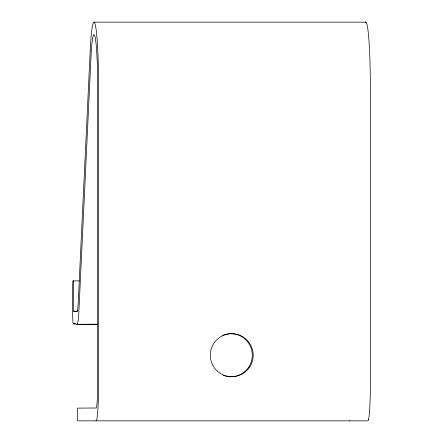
<?xml version="1.0" encoding="UTF-8"?>
<svg xmlns="http://www.w3.org/2000/svg" width="443" height="443" viewBox="0 0 443 443"><rect width="100%" height="100%" fill="white"/><g stroke="black" fill="none" stroke-linecap="round" stroke-linejoin="round"><path stroke-width="0.66" d="M90.211 50.707L78.217 302.741A19.797 1.395 -90 0 1 77.459 310.681M77.459 310.693L77.027 311.59L73.555 311.185L73.555 286.842A5.903 0.415 -90 0 0 73.455 283.022A5.986 0.421 -90 0 0 73.405 282.285A6.036 0.426 90 0 0 73.15 280.989M73.206 280.984A10.233 0.72 -90 0 0 73.006 280.984A6.036 0.426 90 0 0 72.713 283.869A5.903 0.415 90 0 0 72.652 286.842L72.658 313.904A9.979 0.703 -90 0 0 73.35 323.778L77.298 324.132A32.505 2.293 90 0 0 78.871 311.628L90.948 57.944A52.13 3.671 90 0 1 93.772 34.809M97.759 324.326L77.016 324.326L97.698 324.243M77.016 324.326L97.77 324.254M93.999 22.15L365.774 22.15M73.078 280.895L79.325 280.895M73.555 311.185L77.691 311.191M73.35 323.816L75.421 323.816M96.048 420.889A35.805 2.525 -90 0 0 98.573 385.056L98.567 83.843A64.811 4.568 90 0 0 94.226 22.272M93.772 34.931A52.091 3.671 -90 0 1 97.676 85.56L97.482 395.848A22.283 1.573 90 0 1 97.194 401.275L96.807 405.356A22.698 1.6 90 0 1 96.197 408.003L77.807 408.114A6.446 0.454 90 0 0 77.353 414.559A6.446 0.454 90 0 0 77.807 420.85L367.823 420.85A36.071 2.542 90 0 0 368.438 419.776M90.211 50.685A64.971 4.58 90 0 1 94.226 22.178M349.582 420.85A6.446 0.454 90 0 1 349.505 420.756M368.438 419.82A35.761 2.52 -90 0 0 370.348 385.056L370.337 83.699A64.816 4.568 90 0 0 366.007 22.277M365.348 22.355A65.115 4.585 90 0 1 366.007 22.139M222.624 335.34A21.513 21.458 -90 0 1 252.311 354.882A21.513 21.458 -90 0 1 223.228 375.321M249.154 367.795A21.513 21.458 -90 0 0 233.921 333.806A21.513 21.458 -90 0 0 212.175 364.024A21.513 21.458 -90 0 0 249.154 367.795"/></g></svg>
